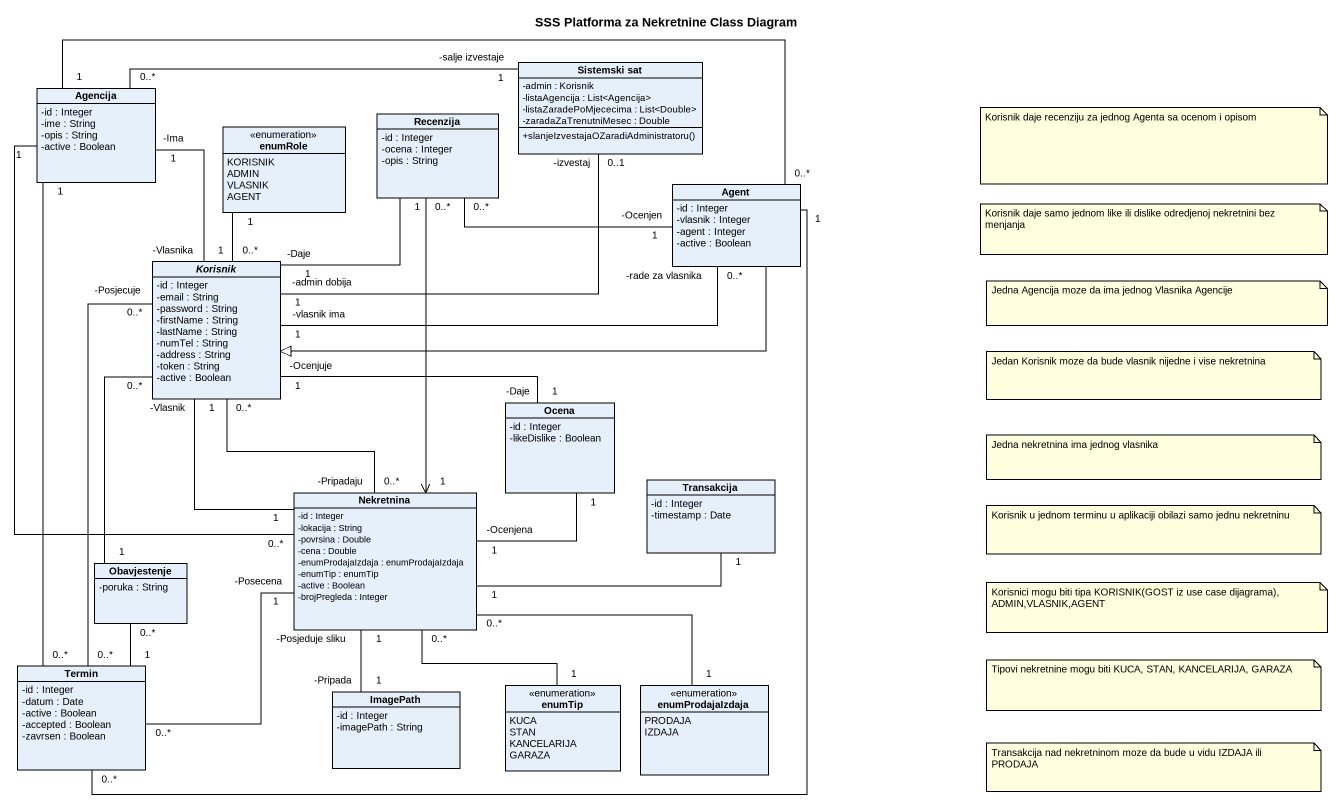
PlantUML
@startuml
title SSS Platforma za Nekretnine Class Diagram
hide circle
hide empty members
skinparam classAttributeIconSize 0
class "Sistemski sat" as Sistemski_sat {
  -admin : Korisnik
  -listaAgencija : List<Agencija>
  -listaZaradePoMjececima : List<Double>
  -zaradaZaTrenutniMesec : Double
  +slanjeIzvestajaOZaradiAdministratoru()
}
class Agencija {
  -id : Integer
  -ime : String
  -opis : String
  -active : Boolean
}
enum enumRole {
  KORISNIK
  ADMIN
  VLASNIK
  AGENT
}
class Recenzija {
  -id : Integer
  -ocena : Integer
  -opis : String
}
class "Agent" as Agent_ {
  -id : Integer
  -vlasnik : Integer
  -agent : Integer
  -active : Boolean
}
abstract class Korisnik {
  -id : Integer
  -email : String
  -password : String
  -firstName : String
  -lastName : String
  -numTel : String
  -address : String
  -token : String
  -active : Boolean
}
class Ocena {
  -id : Integer
  -likeDislike : Boolean
}
class Transakcija {
  -id : Integer
  -timestamp : Date
}
class Nekretnina {
  -id : Integer
  -lokacija : String
  -povrsina : Double
  -cena : Double
  -enumProdajaIzdaja : enumProdajaIzdaja
  -enumTip : enumTip
  -active : Boolean
  -brojPregleda : Integer
}
class Obavjestenje {
  -poruka : String
}
class Termin {
  -id : Integer
  -datum : Date
  -active : Boolean
  -accepted : Boolean
  -zavrsen : Boolean
}
enum enumTip {
  KUCA
  STAN
  KANCELARIJA
  GARAZA
}
enum enumProdajaIzdaja {
  PRODAJA
  IZDAJA
}
class ImagePath {
  -id : Integer
  -imagePath : String
}
Agencija "0..*" -right- "-salje izvestaje\n1" Sistemski_sat
Agencija "-Ima\n1" -- "-Vlasnika\n1" Korisnik
Recenzija "0..*" -right- "1\n-Ocenjen" Agent_
Recenzija "1" -- "1\n-Daje" Korisnik
Recenzija "0..*" --> "1" Nekretnina
Agent_ "0..*" -left- "1" Agencija
Agent_ -left-|> Korisnik
Agent_ "0..*\n-rade za vlasnika" -left- "1\n-vlasnik ima" Korisnik
Korisnik "-admin dobija\n1" -right- "-izvestaj\n0..1" Sistemski_sat
Korisnik "0..*" -up- "1" enumRole
Korisnik "1\n-Vlasnik" -- "1" Nekretnina
Korisnik "0..*" -- "0..*\n-Pripadaju" Nekretnina
Ocena "1\n-Daje" -left- "-Ocenjuje\n1" Korisnik
Ocena "1" -- "-Ocenjena\n1" Nekretnina
Transakcija "1" -left- "1" Nekretnina
Nekretnina "0..*" -up- "1" Agencija
Nekretnina "0..*" -- "1" enumTip
Nekretnina "0..*" -right- "1" enumProdajaIzdaja
Obavjestenje "1" -up- "0..*" Korisnik
Obavjestenje "0..*" -- "1" Termin
Termin "0..*" -up- "1" Agencija
Termin "0..*" -up- "1" Agent_
Termin "0..*" -up- "-Posjecuje\n0..*" Korisnik
Termin "0..*" -right- "1\n-Posecena" Nekretnina
ImagePath "-Pripada\n1" -up- "-Posjeduje sliku\n1" Nekretnina
note as N1
  Korisnik daje recenziju za jednog Agenta sa ocenom i opisom
end note
note as N2
  Korisnik daje samo jednom like ili dislike odredjenoj nekretnini bez menjanja
end note
note as N3
  Jedna Agencija moze da ima jednog Vlasnika Agencije
end note
note as N4
  Jedan Korisnik moze da bude vlasnik nijedne i vise nekretnina
end note
note as N5
  Jedna nekretnina ima jednog vlasnika
end note
note as N6
  Korisnik u jednom terminu u aplikaciji obilazi samo jednu nekretninu
end note
note as N7
  Korisnici mogu biti tipa KORISNIK(GOST iz use case dijagrama), ADMIN,VLASNIK,AGENT
end note
note as N8
  Tipovi nekretnine mogu biti KUCA, STAN, KANCELARIJA, GARAZA
end note
note as N9
  Transakcija nad nekretninom moze da bude u vidu IZDAJA ili PRODAJA
end note
@enduml
